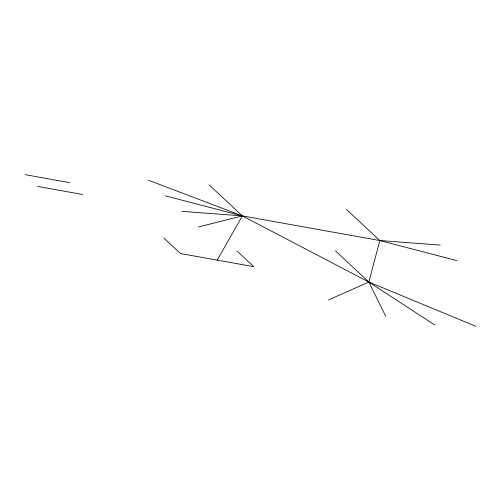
<?xml version="1.0" encoding="UTF-8"?>
<svg xmlns="http://www.w3.org/2000/svg" width="501" height="501" viewBox="0 0 501 501"><rect width="100%" height="100%" fill="white"/><g stroke="black" fill="none" stroke-linecap="round" stroke-linejoin="round"><path stroke-width="0.75" d="M385.72 316.244L368.868 282.05L379.827 240.549L346.473 209.468M217.184 260.125L242.371 215.906L379.827 240.549L456.893 260.639M328.493 299.911L368.868 282.05L475.95 326.345M198.659 226.89L242.371 215.906L368.868 282.05L434.874 325.055M181.988 211.353L242.371 215.906L209.023 184.831M379.827 240.549L440.216 245.095M25.05 174.655L70.034 182.721M37.694 186.435L82.678 194.501M165.311 195.816L242.371 215.906L148.634 180.279M335.513 250.976L368.868 282.05M237.155 251.158L253.832 266.695L180.535 253.556L163.858 238.019"/></g></svg>
